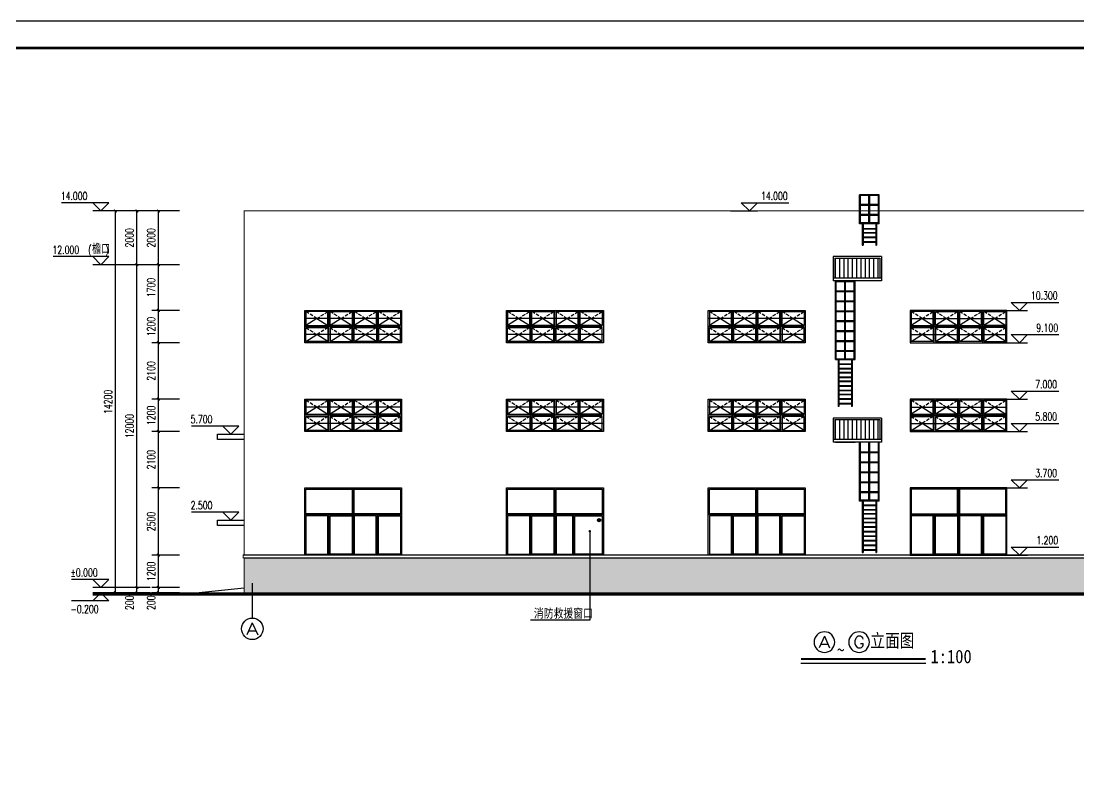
# Model space of a CAD drawing. Extents: x 4267484 to 4395158, y -674551 to -235742.
# Drawn here: x 4312088 to 4351403, y -580482 to -552198 of the extents above; entities that cross this region are included whole.
import ezdxf
from ezdxf.enums import TextEntityAlignment as Align

# ---------------------------------------------------------------- set-up
doc = ezdxf.new("R2010")
doc.units = 0
doc.header["$LTSCALE"] = 1000
doc.header["$MEASUREMENT"] = 0
doc.linetypes.add('DASH', pattern=[0.35, 0.25, -0.1])
doc.layers.get('0').update_dxf_attribs({"linetype": 'CONTINUOUS'})
doc.layers.get('Defpoints').update_dxf_attribs({"linetype": 'CONTINUOUS'})
doc.layers.add('_0', color=7, linetype='CONTINUOUS', lineweight=25)
for name, color, linetype in [('AXIS', 3, 'CONTINUOUS'), ('AXIS_TEXT', 7, 'CONTINUOUS'), ('DIM_ELEV', 3, 'CONTINUOUS'), ('DIM_LEAD', 3, 'CONTINUOUS'), ('PUB_DIM', 3, 'CONTINUOUS'), ('PUB_HATCH', 8, 'CONTINUOUS'), ('PUB_TEXT', 7, 'CONTINUOUS'), ('PUB_TITLE', 4, 'CONTINUOUS'), ('WINDOW', 4, 'CONTINUOUS'), ('图名', 15, 'CONTINUOUS'), ('填充', 251, 'CONTINUOUS'), ('爬梯', 8, 'CONTINUOUS')]:
    doc.layers.add(name, color=color, linetype=linetype)
doc.styles.add('_HZTXT', font='txt.shx', dxfattribs={"width": 0.8, "bigfont": 'HZTXT.shx'})
doc.styles.add('_TCH_AXIS', font='COMPLEX', dxfattribs={"bigfont": 'GBCBIG'})
doc.styles.add('_TCH_DIM', font='SIMPLEX', dxfattribs={"bigfont": 'GBCBIG'})
doc.styles.add('_TCH_DIM_T3', font='SIMPLEX', dxfattribs={"width": 0.705882, "bigfont": 'GBCBIG'})
doc.styles.add('COMPLEX', font='COMPLEX')
doc.styles.add('宋体', font='', dxfattribs={"width": 0.7})
doc.styles.get('宋体').set_extended_font_data('SimSun')
doc.dimstyles.new('_TCH_ARCH&&100', dxfattribs={"dimtxt": 297.5, "dimasz": 100, "dimexe": 250, "dimexo": 300, "dimgap": 126.25, "dimtad": 1, "dimdec": 0, "dimzin": 0, "dimdsep": 46, "dimtxsty": '_TCH_DIM_T3', "dimblk": 'ARCHTICK', "dimcen": 0.09, "dimclrt": 7, "dimazin": 2, "dimtfac": 1, "dimtdec": 0, "dimtix": 1, "dimtmove": 2, "dimatfit": 3, "dimfxl": 0, "dimtolj": 1, "dimtzin": 0, "dimarcsym": 0})

# ---------------------------------------------------------------- blocks, each defined once
blk = doc.blocks.new('_ArchTick')
at = {"color": 0, "linetype": 'ByBlock', "const_width": 0.4}
blk.add_lwpolyline([(-0.5, -0.5), (0.5, 0.5)], dxfattribs=at)
blk = doc.blocks.new('*D277')
at = {"layer": 'Defpoints', "color": 0}
for p in [(4317191, -559254), (4318278, -559254), (4318278, -561254)]:
    blk.add_point(p, dxfattribs=at)
at = {"layer": 'PUB_DIM', "color": 0, "lineweight": -2}
for p, q in [((4317978, -559254), (4316941, -559254)), ((4317191, -561254), (4317191, -559254)), ((4317978, -561254), (4316941, -561254))]:
    blk.add_line(p, q, dxfattribs=at)
at = {"layer": 'PUB_DIM', "color": 0, "lineweight": -2, "xscale": 100, "yscale": 100, "zscale": 100}
for p, rotation in [((4317191, -559254), 90), ((4317191, -561254), 270)]:
    blk.add_blockref('_ArchTick', p, dxfattribs=dict(at, rotation=rotation))
at = {"layer": 'PUB_DIM', "color": 7, "insert": (4316916, -560254), "char_height": 297.5, "attachment_point": 5, "rotation": 90, "style": '_TCH_DIM_T3'}
blk.add_mtext('\\A1;2000', dxfattribs=at)
blk = doc.blocks.new('*D278')
at = {"layer": 'Defpoints', "color": 0}
for p in [(4317191, -561254), (4318278, -561254), (4318278, -562954)]:
    blk.add_point(p, dxfattribs=at)
at = {"layer": 'PUB_DIM', "color": 0, "lineweight": -2}
for p, q in [((4317978, -561254), (4316941, -561254)), ((4317191, -562954), (4317191, -561254)), ((4317978, -562954), (4316941, -562954))]:
    blk.add_line(p, q, dxfattribs=at)
at = {"layer": 'PUB_DIM', "color": 0, "lineweight": -2, "xscale": 100, "yscale": 100, "zscale": 100}
for p, rotation in [((4317191, -561254), 90), ((4317191, -562954), 270)]:
    blk.add_blockref('_ArchTick', p, dxfattribs=dict(at, rotation=rotation))
at = {"layer": 'PUB_DIM', "color": 7, "insert": (4316916, -562104), "char_height": 297.5, "attachment_point": 5, "rotation": 90, "style": '_TCH_DIM_T3'}
blk.add_mtext('\\A1;1700', dxfattribs=at)
blk = doc.blocks.new('*D279')
at = {"layer": 'Defpoints', "color": 0}
for p in [(4317191, -562954), (4318278, -562954), (4318278, -564154)]:
    blk.add_point(p, dxfattribs=at)
at = {"layer": 'PUB_DIM', "color": 0, "lineweight": -2}
for p, q in [((4317978, -562954), (4316941, -562954)), ((4317191, -564154), (4317191, -562954)), ((4317978, -564154), (4316941, -564154))]:
    blk.add_line(p, q, dxfattribs=at)
at = {"layer": 'PUB_DIM', "color": 0, "lineweight": -2, "xscale": 100, "yscale": 100, "zscale": 100}
for p, rotation in [((4317191, -562954), 90), ((4317191, -564154), 270)]:
    blk.add_blockref('_ArchTick', p, dxfattribs=dict(at, rotation=rotation))
at = {"layer": 'PUB_DIM', "color": 7, "insert": (4316916, -563554), "char_height": 297.5, "attachment_point": 5, "rotation": 90, "style": '_TCH_DIM_T3'}
blk.add_mtext('\\A1;1200', dxfattribs=at)
blk = doc.blocks.new('*D280')
at = {"layer": 'Defpoints', "color": 0}
for p in [(4317191, -564154), (4318278, -564154), (4318278, -566254)]:
    blk.add_point(p, dxfattribs=at)
at = {"layer": 'PUB_DIM', "color": 0, "lineweight": -2}
for p, q in [((4317978, -564154), (4316941, -564154)), ((4317191, -566254), (4317191, -564154)), ((4317978, -566254), (4316941, -566254))]:
    blk.add_line(p, q, dxfattribs=at)
at = {"layer": 'PUB_DIM', "color": 0, "lineweight": -2, "xscale": 100, "yscale": 100, "zscale": 100}
for p, rotation in [((4317191, -564154), 90), ((4317191, -566254), 270)]:
    blk.add_blockref('_ArchTick', p, dxfattribs=dict(at, rotation=rotation))
at = {"layer": 'PUB_DIM', "color": 7, "insert": (4316916, -565204), "char_height": 297.5, "attachment_point": 5, "rotation": 90, "style": '_TCH_DIM_T3'}
blk.add_mtext('\\A1;2100', dxfattribs=at)
blk = doc.blocks.new('*D281')
at = {"layer": 'Defpoints', "color": 0}
for p in [(4317191, -566254), (4318278, -566254), (4318278, -567454)]:
    blk.add_point(p, dxfattribs=at)
at = {"layer": 'PUB_DIM', "color": 0, "lineweight": -2}
for p, q in [((4317978, -566254), (4316941, -566254)), ((4317191, -567454), (4317191, -566254)), ((4317978, -567454), (4316941, -567454))]:
    blk.add_line(p, q, dxfattribs=at)
at = {"layer": 'PUB_DIM', "color": 0, "lineweight": -2, "xscale": 100, "yscale": 100, "zscale": 100}
for p, rotation in [((4317191, -566254), 90), ((4317191, -567454), 270)]:
    blk.add_blockref('_ArchTick', p, dxfattribs=dict(at, rotation=rotation))
at = {"layer": 'PUB_DIM', "color": 7, "insert": (4316916, -566854), "char_height": 297.5, "attachment_point": 5, "rotation": 90, "style": '_TCH_DIM_T3'}
blk.add_mtext('\\A1;1200', dxfattribs=at)
blk = doc.blocks.new('*D282')
at = {"layer": 'Defpoints', "color": 0}
for p in [(4317191, -567454), (4318278, -567454), (4318278, -569554)]:
    blk.add_point(p, dxfattribs=at)
at = {"layer": 'PUB_DIM', "color": 0, "lineweight": -2}
for p, q in [((4317978, -567454), (4316941, -567454)), ((4317191, -569554), (4317191, -567454)), ((4317978, -569554), (4316941, -569554))]:
    blk.add_line(p, q, dxfattribs=at)
at = {"layer": 'PUB_DIM', "color": 0, "lineweight": -2, "xscale": 100, "yscale": 100, "zscale": 100}
for p, rotation in [((4317191, -567454), 90), ((4317191, -569554), 270)]:
    blk.add_blockref('_ArchTick', p, dxfattribs=dict(at, rotation=rotation))
at = {"layer": 'PUB_DIM', "color": 7, "insert": (4316916, -568504), "char_height": 297.5, "attachment_point": 5, "rotation": 90, "style": '_TCH_DIM_T3'}
blk.add_mtext('\\A1;2100', dxfattribs=at)
blk = doc.blocks.new('*D283')
at = {"layer": 'Defpoints', "color": 0}
for p in [(4317191, -569554), (4318278, -569554), (4318278, -572054)]:
    blk.add_point(p, dxfattribs=at)
at = {"layer": 'PUB_DIM', "color": 0, "lineweight": -2}
for p, q in [((4317978, -569554), (4316941, -569554)), ((4317191, -572054), (4317191, -569554)), ((4317978, -572054), (4316941, -572054))]:
    blk.add_line(p, q, dxfattribs=at)
at = {"layer": 'PUB_DIM', "color": 0, "lineweight": -2, "xscale": 100, "yscale": 100, "zscale": 100}
for p, rotation in [((4317191, -569554), 90), ((4317191, -572054), 270)]:
    blk.add_blockref('_ArchTick', p, dxfattribs=dict(at, rotation=rotation))
at = {"layer": 'PUB_DIM', "color": 7, "insert": (4316916, -570804), "char_height": 297.5, "attachment_point": 5, "rotation": 90, "style": '_TCH_DIM_T3'}
blk.add_mtext('\\A1;2500', dxfattribs=at)
blk = doc.blocks.new('*D284')
at = {"layer": 'Defpoints', "color": 0}
for p in [(4317191, -572054), (4318278, -572054), (4318278, -573254)]:
    blk.add_point(p, dxfattribs=at)
at = {"layer": 'PUB_DIM', "color": 0, "lineweight": -2}
for p, q in [((4317978, -572054), (4316941, -572054)), ((4317191, -573254), (4317191, -572054)), ((4317978, -573254), (4316941, -573254))]:
    blk.add_line(p, q, dxfattribs=at)
at = {"layer": 'PUB_DIM', "color": 0, "lineweight": -2, "xscale": 100, "yscale": 100, "zscale": 100}
for p, rotation in [((4317191, -572054), 90), ((4317191, -573254), 270)]:
    blk.add_blockref('_ArchTick', p, dxfattribs=dict(at, rotation=rotation))
at = {"layer": 'PUB_DIM', "color": 7, "insert": (4316916, -572654), "char_height": 297.5, "attachment_point": 5, "rotation": 90, "style": '_TCH_DIM_T3'}
blk.add_mtext('\\A1;1200', dxfattribs=at)
blk = doc.blocks.new('*D285')
at = {"layer": 'Defpoints', "color": 0}
for p in [(4317191, -573254), (4318278, -573254), (4318278, -573454)]:
    blk.add_point(p, dxfattribs=at)
at = {"layer": 'PUB_DIM', "color": 0, "lineweight": -2}
for p, q in [((4317191, -573254), (4317191, -573154)), ((4317978, -573254), (4316941, -573254)), ((4317978, -573454), (4316941, -573454)), ((4317191, -573454), (4317191, -573254)), ((4317191, -573454), (4317191, -573554))]:
    blk.add_line(p, q, dxfattribs=at)
at = {"layer": 'PUB_DIM', "color": 0, "lineweight": -2, "xscale": 100, "yscale": 100, "zscale": 100}
for p, rotation in [((4317191, -573254), 270), ((4317191, -573454), 90)]:
    blk.add_blockref('_ArchTick', p, dxfattribs=dict(at, rotation=rotation))
at = {"layer": 'PUB_DIM', "color": 7, "insert": (4316916, -573824), "char_height": 297.5, "attachment_point": 5, "rotation": 90, "style": '_TCH_DIM_T3'}
blk.add_mtext('\\A1;200', dxfattribs=at)
blk = doc.blocks.new('*D286')
at = {"layer": 'Defpoints', "color": 0}
for p in [(4315591, -559254), (4317178, -559254), (4317178, -573454)]:
    blk.add_point(p, dxfattribs=at)
at = {"layer": 'PUB_DIM', "color": 0, "lineweight": -2}
for p, q in [((4316878, -559254), (4315341, -559254)), ((4315591, -573454), (4315591, -559254)), ((4316878, -573454), (4315341, -573454))]:
    blk.add_line(p, q, dxfattribs=at)
at = {"layer": 'PUB_DIM', "color": 0, "lineweight": -2, "xscale": 100, "yscale": 100, "zscale": 100}
for p, rotation in [((4315591, -559254), 90), ((4315591, -573454), 270)]:
    blk.add_blockref('_ArchTick', p, dxfattribs=dict(at, rotation=rotation))
at = {"layer": 'PUB_DIM', "color": 7, "insert": (4315316, -566354), "char_height": 297.5, "attachment_point": 5, "rotation": 90, "style": '_TCH_DIM_T3'}
blk.add_mtext('\\A1;14200', dxfattribs=at)
blk = doc.blocks.new('*D287')
at = {"layer": 'Defpoints', "color": 0}
for p in [(4316391, -559254), (4317178, -559254), (4317178, -561254)]:
    blk.add_point(p, dxfattribs=at)
at = {"layer": 'PUB_DIM', "color": 0, "lineweight": -2}
for p, q in [((4316878, -559254), (4316141, -559254)), ((4316391, -561254), (4316391, -559254)), ((4316878, -561254), (4316141, -561254))]:
    blk.add_line(p, q, dxfattribs=at)
at = {"layer": 'PUB_DIM', "color": 0, "lineweight": -2, "xscale": 100, "yscale": 100, "zscale": 100}
for p, rotation in [((4316391, -559254), 90), ((4316391, -561254), 270)]:
    blk.add_blockref('_ArchTick', p, dxfattribs=dict(at, rotation=rotation))
at = {"layer": 'PUB_DIM', "color": 7, "insert": (4316116, -560254), "char_height": 297.5, "attachment_point": 5, "rotation": 90, "style": '_TCH_DIM_T3'}
blk.add_mtext('\\A1;2000', dxfattribs=at)
blk = doc.blocks.new('*D288')
at = {"layer": 'Defpoints', "color": 0}
for p in [(4316391, -561254), (4317178, -561254), (4317178, -573254)]:
    blk.add_point(p, dxfattribs=at)
at = {"layer": 'PUB_DIM', "color": 0, "lineweight": -2}
for p, q in [((4316878, -561254), (4316141, -561254)), ((4316391, -573254), (4316391, -561254)), ((4316878, -573254), (4316141, -573254))]:
    blk.add_line(p, q, dxfattribs=at)
at = {"layer": 'PUB_DIM', "color": 0, "lineweight": -2, "xscale": 100, "yscale": 100, "zscale": 100}
for p, rotation in [((4316391, -561254), 90), ((4316391, -573254), 270)]:
    blk.add_blockref('_ArchTick', p, dxfattribs=dict(at, rotation=rotation))
at = {"layer": 'PUB_DIM', "color": 7, "insert": (4316116, -567254), "char_height": 297.5, "attachment_point": 5, "rotation": 90, "style": '_TCH_DIM_T3'}
blk.add_mtext('\\A1;12000', dxfattribs=at)
blk = doc.blocks.new('*D289')
at = {"layer": 'Defpoints', "color": 0}
for p in [(4316391, -573254), (4317178, -573254), (4317178, -573454)]:
    blk.add_point(p, dxfattribs=at)
at = {"layer": 'PUB_DIM', "color": 0, "lineweight": -2}
for p, q in [((4316391, -573254), (4316391, -573154)), ((4316878, -573254), (4316141, -573254)), ((4316878, -573454), (4316141, -573454)), ((4316391, -573454), (4316391, -573254)), ((4316391, -573454), (4316391, -573554))]:
    blk.add_line(p, q, dxfattribs=at)
at = {"layer": 'PUB_DIM', "color": 0, "lineweight": -2, "xscale": 100, "yscale": 100, "zscale": 100}
for p, rotation in [((4316391, -573254), 270), ((4316391, -573454), 90)]:
    blk.add_blockref('_ArchTick', p, dxfattribs=dict(at, rotation=rotation))
at = {"layer": 'PUB_DIM', "color": 7, "insert": (4316116, -573824), "char_height": 297.5, "attachment_point": 5, "rotation": 90, "style": '_TCH_DIM_T3'}
blk.add_mtext('\\A1;200', dxfattribs=at)
blk = doc.blocks.new('C-3015')
at = {"layer": 'PUB_HATCH', "linetype": 'DASH', "ltscale": 0.5}
for p, q in [((733687, 126065), (733277, 126325)), ((733687, 126065), (734097, 126325)), ((734587, 126065), (734177, 126325)), ((734587, 126065), (734997, 126325)), ((735487, 126065), (735077, 126325)), ((735487, 126065), (735897, 126325)), ((736387, 126065), (735977, 126325)), ((736387, 126065), (736797, 126325)), ((733277, 125725), (733687, 125465)), ((734097, 125725), (733687, 125465)), ((734177, 125725), (734587, 125465)), ((734997, 125725), (734587, 125465)), ((735077, 125725), (735487, 125465)), ((735897, 125725), (735487, 125465)), ((735977, 125725), (736387, 125465)), ((736797, 125725), (736387, 125465))]:
    blk.add_line(p, q, dxfattribs=at)
at = {"layer": 'PUB_HATCH'}
for p, q in [((736837, 126065), (733237, 126065)), ((733687, 126065), (733277, 125805)), ((733687, 126065), (734097, 125805)), ((734587, 126065), (734177, 125805)), ((734587, 126065), (734997, 125805)), ((735487, 126065), (735077, 125805)), ((735487, 126065), (735897, 125805)), ((736387, 126065), (735977, 125805)), ((736387, 126065), (736797, 125805)), ((736837, 125465), (733237, 125465)), ((733277, 125205), (733687, 125465)), ((734097, 125205), (733687, 125465)), ((734177, 125205), (734587, 125465)), ((734997, 125205), (734587, 125465)), ((735077, 125205), (735487, 125465)), ((735897, 125205), (735487, 125465)), ((735977, 125205), (736387, 125465)), ((736797, 125205), (736387, 125465))]:
    blk.add_line(p, q, dxfattribs=at)
at = {"layer": 'WINDOW', "color": 160}
for p, q in [((734137, 125165), (734137, 126365)), ((735037, 125165), (735037, 126365)), ((735937, 125165), (735937, 126365)), ((736797, 125765), (733237, 125765))]:
    blk.add_line(p, q, dxfattribs=at)
for points in [[(733237, 126365), (736837, 126365), (736837, 125165), (733237, 125165)], [(734097, 126325), (733277, 126325), (733277, 125805), (734097, 125805)], [(734177, 126325), (734997, 126325), (734997, 125805), (734177, 125805)], [(735897, 126325), (735077, 126325), (735077, 125805), (735897, 125805)], [(735977, 126325), (736797, 126325), (736797, 125805), (735977, 125805)], [(734097, 125205), (733277, 125205), (733277, 125725), (734097, 125725)], [(734177, 125205), (734997, 125205), (734997, 125725), (734177, 125725)], [(735897, 125205), (735077, 125205), (735077, 125725), (735897, 125725)], [(735977, 125205), (736797, 125205), (736797, 125725), (735977, 125725)]]:
    blk.add_lwpolyline(points, close=True, dxfattribs=at)
blk = doc.blocks.new('_AXISO')
blk.add_circle((0, 0), 0.5)
at = {"layer": 'AXIS_TEXT', "style": 'COMPLEX', "width": 1.041667}
blk.add_attdef('A', text='', height=0.56, dxfattribs=at).set_placement((-0.25, -0.28), (0.25, -0.28), align=Align.FIT)

msp = doc.modelspace()

# ---------------------------------------------------------------- hatches: boundary and pattern name
at = {"layer": '_0'}
msp.add_hatch(color=0, dxfattribs=at).paths.add_polyline_path([(4333519.8, -570753, -1), (4333619.8, -570753, -1)])
at = {"layer": '填充', "linetype": 'ByBlock', "lineweight": 100}
h = msp.add_hatch(dxfattribs=at)
h.set_pattern_fill('AR-B816C', color=256, scale=200)
h.set_pattern_definition([(0, (-6673996.94, 390267.75), (245.692378, 245.692378), [479.867928, -11.51682]), (0, (-6674242.63, 390279.27), (245.692378, 245.692378), [479.867928, -11.51682]), (90, (-6673996.94, 390267.75), (-245.692378, 245.692378), [-257.20918, 234.175548]), (90, (-6674008.45, 390267.75), (-245.692378, 245.692378), [-257.20918, 234.175548])])
h.paths.add_polyline_path([(4320380, -572154.2), (4320380, -573454.2), (4365880, -573454.2), (4365880, -572154.2)])
at = {"layer": '爬梯'}
h = msp.add_hatch(dxfattribs=at)
h.set_pattern_fill('ANSI31', color=256, scale=100, angle=45, style=0)
h.set_pattern_definition([(90, (4253615.62, -534894.23), (158.75, 1e-14), [])])
h.paths.add_polyline_path([(4342327.9, -561014.2), (4342327.9, -561754.2), (4344007.9, -561754.2), (4344007.9, -561014.2)])
h = msp.add_hatch(dxfattribs=at)
h.set_pattern_fill('ANSI31', color=256, scale=100, angle=45, style=0)
h.set_pattern_definition([(90, (4253615.62, -540894.23), (158.75, 1e-14), [])])
h.paths.add_polyline_path([(4342327.9, -567014.2), (4342327.9, -567754.2), (4344007.9, -567754.2), (4344007.9, -567014.2)])

# ---------------------------------------------------------------- linework, layer by layer
for points in [[(4320380, -567754.2), (4319380, -567754.2), (4319380, -567554.2), (4320380, -567554.2)], [(4320380, -570954.2), (4319380, -570954.2), (4319380, -570754.2), (4320380, -570754.2)]]:
    msp.add_lwpolyline(points)
at = {"layer": '_0', "color": 0}
for p, q in [((4365980, -572054.2), (4320340, -572054.2)), ((4320380, -572154.2), (4365880, -572154.2)), ((4314752, -573454.2), (4371608, -573454.2)), ((4318580, -573454.2), (4320380, -573264.7))]:
    msp.add_line(p, q, dxfattribs=at)
for points, const_width in [([(4320380, -573454.2), (4320380, -572154.2), (4320340, -572154.2), (4320340, -572054.2), (4320380, -572054.2), (4320380, -559254.2), (4365980, -559253.7), (4365980, -572054.2), (4366020, -572054.2), (4366020, -572154.2), (4365880, -572154.2), (4365880, -573454.2)], 40), ([(4314752, -573504.2), (4371608, -573504.2)], 100)]:
    msp.add_lwpolyline(points, dxfattribs=dict(at, const_width=const_width))
for radius in [60, 50]:
    msp.add_circle((4333569.8, -570753), radius, dxfattribs=at)
at = {"layer": 'AXIS'}
for p, q in [((4333225.9, -571166.9), (4333225.9, -574475.9)), ((4333225.9, -574475.9), (4331021.4, -574475.9))]:
    msp.add_line(p, q, dxfattribs=at)
at = {"layer": 'AXIS', "color": 0}
msp.add_line((4320680, -573097.2), (4320680, -574391.4), dxfattribs=at)
msp.add_circle((4320680, -574791.4), 400, dxfattribs=at)
at = {"layer": 'DIM_ELEV'}
for p, q in [((4315352, -558951.7), (4313590.1, -558951.7)), ((4315052, -559251.7), (4314752, -558951.7)), ((4315052, -559251.7), (4315352, -558951.7)), ((4339157, -559251.7), (4338857, -558951.7)), ((4338857, -558951.7), (4340618.9, -558951.7)), ((4339157, -559251.7), (4339457, -558951.7)), ((4315752, -559251.7), (4314752, -559251.7)), ((4338457, -559251.7), (4339457, -559251.7)), ((4315352, -560954.2), (4313283, -560954.2)), ((4315052, -561254.2), (4314752, -560954.2)), ((4315052, -561254.2), (4315352, -560954.2)), ((4315752, -561254.2), (4314752, -561254.2)), ((4348491.2, -562954.1), (4349491.2, -562954.1)), ((4349191.2, -562954.1), (4348891.2, -562654.1)), ((4348891.2, -562654.1), (4350653.1, -562654.1)), ((4349191.2, -562954.1), (4349491.2, -562654.1)), ((4348491.2, -564154.1), (4349491.2, -564154.1)), ((4349191.2, -564154.1), (4348891.2, -563854.1)), ((4348891.2, -563854.1), (4350653.1, -563854.1)), ((4349191.2, -564154.1), (4349491.2, -563854.1)), ((4349191.2, -566254.1), (4348891.2, -565954.1)), ((4348891.2, -565954.1), (4350653.1, -565954.1)), ((4349191.2, -566254.1), (4349491.2, -565954.1)), ((4348491.2, -566254.1), (4349491.2, -566254.1)), ((4320180, -567254.2), (4318418.2, -567254.2)), ((4319880, -567554.2), (4319580, -567254.2)), ((4319880, -567554.2), (4320180, -567254.2)), ((4349191.2, -567454.1), (4348891.2, -567154.1)), ((4348891.2, -567154.1), (4350653.1, -567154.1)), ((4349191.2, -567454.1), (4349491.2, -567154.1)), ((4348491.2, -567454.1), (4349491.2, -567454.1)), ((4349191.2, -569554.1), (4348891.2, -569254.1)), ((4348891.2, -569254.1), (4350653.1, -569254.1)), ((4349191.2, -569554.1), (4349491.2, -569254.1)), ((4348491.2, -569554.1), (4349491.2, -569554.1)), ((4320180, -570454.2), (4318418.2, -570454.2)), ((4319880, -570754.2), (4319580, -570454.2)), ((4319880, -570754.2), (4320180, -570454.2)), ((4349191.2, -572054.1), (4348891.2, -571754.1)), ((4348891.2, -571754.1), (4350653.1, -571754.1)), ((4349191.2, -572054.1), (4349491.2, -571754.1)), ((4348491.2, -572054.1), (4349491.2, -572054.1)), ((4315352, -572954.2), (4313953.1, -572954.2)), ((4315052, -573254.2), (4314752, -572954.2)), ((4315052, -573254.2), (4315352, -572954.2)), ((4316180.6, -573254.2), (4314752, -573254.2)), ((4315052, -573454.2), (4314752, -573754.2)), ((4315752, -573454.2), (4314752, -573454.2)), ((4315052, -573454.2), (4315352, -573754.2)), ((4315352, -573754.2), (4313953.1, -573754.2))]:
    msp.add_line(p, q, dxfattribs=at)
at = {"layer": 'DIM_LEAD', "const_width": 48}
msp.add_lwpolyline([(4333225.9, -571190.9, -1), (4333225.9, -571142.9, -1)], format="xyb", close=True, dxfattribs=at)
at = {"layer": 'PUB_DIM'}
for p, q in [((4317678.5, -559253.7), (4314752, -559253.7)), ((4317678.5, -561254.2), (4314752, -561254.2))]:
    msp.add_line(p, q, dxfattribs=at)
at = {"layer": 'PUB_TITLE', "color": 4}
msp.add_lwpolyline([(4301057.7, -611597.6), (4385157.7, -611597.6), (4385157.7, -552197.6), (4301057.7, -552197.6)], close=True, dxfattribs=at)
at = {"layer": 'PUB_TITLE', "color": 4, "const_width": 100}
msp.add_lwpolyline([(4303557.7, -610597.6), (4384157.7, -610597.6), (4384157.7, -553197.6), (4303557.7, -553197.6)], close=True, dxfattribs=at)
at = {"layer": 'WINDOW', "color": 160}
for p, q in [((4324430, -570554.2), (4322630, -570554.2)), ((4323530, -572054.2), (4323530, -570554.2)), ((4326230, -570554.2), (4324430, -570554.2)), ((4325330, -572054.2), (4325330, -570554.2)), ((4331930, -570554.2), (4330130, -570554.2)), ((4331030, -572054.2), (4331030, -570554.2)), ((4333730, -570554.2), (4331930, -570554.2)), ((4332630, -572054.2), (4332630, -570554.2)), ((4339430, -570554.2), (4337630, -570554.2)), ((4338530, -572054.2), (4338530, -570554.2)), ((4341230, -570554.2), (4339430, -570554.2)), ((4340330, -572054.2), (4340330, -570554.2)), ((4345130, -570554.2), (4346930, -570554.2)), ((4346030, -572054.2), (4346030, -570554.2)), ((4346930, -570554.2), (4348730, -570554.2)), ((4347830, -572054.2), (4347830, -570554.2))]:
    msp.add_line(p, q, dxfattribs=at)
for points in [[(4322630, -569554.2), (4324430, -569554.2), (4324430, -572054.2), (4322630, -572054.2)], [(4322670, -569594.2), (4324390, -569594.2), (4324390, -570514.2), (4322670, -570514.2)], [(4324430, -569554.2), (4326230, -569554.2), (4326230, -572054.2), (4324430, -572054.2)], [(4324470, -569594.2), (4326190, -569594.2), (4326190, -570514.2), (4324470, -570514.2)], [(4330130, -569554.2), (4331930, -569554.2), (4331930, -572054.2), (4330130, -572054.2)], [(4330170, -569594.2), (4331890, -569594.2), (4331890, -570514.2), (4330170, -570514.2)], [(4331930, -569554.2), (4333730, -569554.2), (4333730, -572054.2), (4331930, -572054.2)], [(4331970, -569594.2), (4333690, -569594.2), (4333690, -570514.2), (4331970, -570514.2)], [(4337630, -569554.2), (4339430, -569554.2), (4339430, -572054.2), (4337630, -572054.2)], [(4337670, -569594.2), (4339390, -569594.2), (4339390, -570514.2), (4337670, -570514.2)], [(4339430, -569554.2), (4341230, -569554.2), (4341230, -572054.2), (4339430, -572054.2)], [(4339470, -569594.2), (4341190, -569594.2), (4341190, -570514.2), (4339470, -570514.2)], [(4346930, -569554.2), (4345130, -569554.2), (4345130, -572054.2), (4346930, -572054.2)], [(4346890, -569594.2), (4345170, -569594.2), (4345170, -570514.2), (4346890, -570514.2)], [(4348730, -569554.2), (4346930, -569554.2), (4346930, -572054.2), (4348730, -572054.2)], [(4348690, -569594.2), (4346970, -569594.2), (4346970, -570514.2), (4348690, -570514.2)], [(4323490, -570594.2), (4322670, -570594.2), (4322670, -572014.2), (4323490, -572014.2)], [(4323570, -570594.2), (4324390, -570594.2), (4324390, -572014.2), (4323570, -572014.2)], [(4325290, -570594.2), (4324470, -570594.2), (4324470, -572014.2), (4325290, -572014.2)], [(4325370, -570594.2), (4326190, -570594.2), (4326190, -572014.2), (4325370, -572014.2)], [(4330990, -570594.2), (4330170, -570594.2), (4330170, -572014.2), (4330990, -572014.2)], [(4331070, -570594.2), (4331890, -570594.2), (4331890, -572014.2), (4331070, -572014.2)], [(4332590, -570594.2), (4331970, -570594.2), (4331970, -572014.2), (4332590, -572014.2)], [(4332670, -570594.2), (4333690, -570594.2), (4333690, -572014.2), (4332670, -572014.2)], [(4338490, -570594.2), (4337670, -570594.2), (4337670, -572014.2), (4338490, -572014.2)], [(4338570, -570594.2), (4339390, -570594.2), (4339390, -572014.2), (4338570, -572014.2)], [(4340290, -570594.2), (4339470, -570594.2), (4339470, -572014.2), (4340290, -572014.2)], [(4340370, -570594.2), (4341190, -570594.2), (4341190, -572014.2), (4340370, -572014.2)], [(4345990, -570594.2), (4345170, -570594.2), (4345170, -572014.2), (4345990, -572014.2)], [(4346070, -570594.2), (4346890, -570594.2), (4346890, -572014.2), (4346070, -572014.2)], [(4347790, -570594.2), (4346970, -570594.2), (4346970, -572014.2), (4347790, -572014.2)], [(4347870, -570594.2), (4348690, -570594.2), (4348690, -572014.2), (4347870, -572014.2)]]:
    msp.add_lwpolyline(points, close=True, dxfattribs=at)
at = {"layer": '图名'}
msp.add_line((4341063.2, -576073.9), (4345719.9, -576073.9), dxfattribs=at)
at = {"layer": '图名', "const_width": 84}
msp.add_lwpolyline([(4341075, -575914.1), (4345708.1, -575914.1)], dxfattribs=at)
at = {"layer": '爬梯'}
for p, q in [((4343982.9, -558650.2), (4343252.9, -558650.2)), ((4343252.9, -559730.2), (4343252.9, -558650.2)), ((4343982.9, -559730.2), (4343982.9, -558650.2)), ((4343982.9, -558680.2), (4343252.9, -558680.2)), ((4343982.9, -559020.2), (4343252.9, -559020.2)), ((4343982.9, -559050.2), (4343252.9, -559050.2)), ((4343282.9, -559020.2), (4343282.9, -558680.2)), ((4343282.9, -559390.2), (4343282.9, -559050.2)), ((4343602.9, -559020.2), (4343602.9, -558680.2)), ((4343602.9, -559390.2), (4343602.9, -559050.2)), ((4343632.9, -559020.2), (4343632.9, -558680.2)), ((4343632.9, -559390.2), (4343632.9, -559050.2)), ((4343952.9, -559020.2), (4343952.9, -558680.2)), ((4343952.9, -559390.2), (4343952.9, -559050.2)), ((4343982.9, -559390.2), (4343252.9, -559390.2)), ((4343982.9, -559420.2), (4343252.9, -559420.2)), ((4343282.9, -559700.2), (4343282.9, -559420.2)), ((4343602.9, -559700.2), (4343602.9, -559420.2)), ((4343632.9, -559700.2), (4343632.9, -559420.2)), ((4343952.9, -559700.2), (4343952.9, -559420.2)), ((4343982.9, -559700.2), (4343252.9, -559700.2)), ((4343982.9, -559730.2), (4343252.9, -559730.2)), ((4343352.9, -559730.2), (4343352.9, -560528.7)), ((4343382.9, -559730.2), (4343382.9, -560528.7)), ((4343852.9, -559730.2), (4343852.9, -560528.7)), ((4343882.9, -559730.2), (4343882.9, -560528.7)), ((4343852.9, -559914.2), (4343382.9, -559914.2)), ((4343852.9, -559934.2), (4343382.9, -559934.2)), ((4343852.9, -560064.2), (4343382.9, -560064.2)), ((4343852.9, -560084.2), (4343382.9, -560084.2)), ((4343852.9, -560234.2), (4343382.9, -560234.2)), ((4343352.9, -560528.7, -45.6), (4343382.9, -560528.7, -45.6)), ((4343852.9, -560254.2), (4343382.9, -560254.2)), ((4343852.9, -560404.2), (4343382.9, -560404.2)), ((4343852.9, -560424.2), (4343382.9, -560424.2)), ((4343852.9, -560528.7, -45.6), (4343882.9, -560528.7, -45.6)), ((4342267.9, -560954.2), (4342267.9, -561854.2)), ((4344067.9, -560954.2), (4342267.9, -560954.2)), ((4342327.9, -561014.2), (4344007.9, -561014.2)), ((4342327.9, -561014.2), (4342327.9, -561754.2)), ((4344007.9, -561014.2), (4344007.9, -561754.2)), ((4344067.9, -560954.2), (4344067.9, -561854.2)), ((4344067.9, -561754.2), (4342267.9, -561754.2)), ((4344067.9, -561754.2), (4342267.9, -561754.2)), ((4344067.9, -561854.2), (4342267.9, -561854.2)), ((4342352.9, -561854.2), (4343082.9, -561854.2)), ((4342352.9, -561854.2), (4343082.9, -561854.2)), ((4342352.9, -564784.2), (4342352.9, -561854.2)), ((4342352.9, -561884.2), (4343082.9, -561884.2)), ((4342382.9, -562224.2), (4342382.9, -561884.2)), ((4342702.9, -562224.2), (4342702.9, -561884.2)), ((4342732.9, -562224.2), (4342732.9, -561884.2)), ((4343052.9, -562224.2), (4343052.9, -561884.2)), ((4343082.9, -564784.2), (4343082.9, -561854.2)), ((4343982.9, -561854.2), (4343252.9, -561854.2)), ((4342352.9, -562224.2), (4343082.9, -562224.2)), ((4342352.9, -562254.2), (4343082.9, -562254.2)), ((4342352.9, -562594.2), (4343082.9, -562594.2)), ((4342382.9, -562594.2), (4342382.9, -562254.2)), ((4342702.9, -562594.2), (4342702.9, -562254.2)), ((4342732.9, -562594.2), (4342732.9, -562254.2)), ((4343052.9, -562594.2), (4343052.9, -562254.2)), ((4342352.9, -562624.2), (4343082.9, -562624.2)), ((4342352.9, -562964.2), (4343082.9, -562964.2)), ((4342352.9, -562994.2), (4343082.9, -562994.2)), ((4342382.9, -562964.2), (4342382.9, -562624.2)), ((4342382.9, -563334.2), (4342382.9, -562994.2)), ((4342702.9, -562964.2), (4342702.9, -562624.2)), ((4342702.9, -563334.2), (4342702.9, -562994.2)), ((4342732.9, -562964.2), (4342732.9, -562624.2)), ((4342732.9, -563334.2), (4342732.9, -562994.2)), ((4343052.9, -562964.2), (4343052.9, -562624.2)), ((4343052.9, -563334.2), (4343052.9, -562994.2)), ((4342352.9, -563334.2), (4343082.9, -563334.2)), ((4342352.9, -563364.2), (4343082.9, -563364.2)), ((4342382.9, -563704.2), (4342382.9, -563364.2)), ((4342702.9, -563704.2), (4342702.9, -563364.2)), ((4342732.9, -563704.2), (4342732.9, -563364.2)), ((4343052.9, -563704.2), (4343052.9, -563364.2)), ((4342352.9, -563704.2), (4343082.9, -563704.2)), ((4342352.9, -563734.2), (4343082.9, -563734.2)), ((4342382.9, -564074.2), (4342382.9, -563734.2)), ((4342702.9, -564074.2), (4342702.9, -563734.2)), ((4342732.9, -564074.2), (4342732.9, -563734.2)), ((4343052.9, -564074.2), (4343052.9, -563734.2)), ((4342352.9, -564074.2), (4343082.9, -564074.2)), ((4342352.9, -564104.2), (4343082.9, -564104.2)), ((4342382.9, -564444.2), (4342382.9, -564104.2)), ((4342702.9, -564444.2), (4342702.9, -564104.2)), ((4342732.9, -564444.2), (4342732.9, -564104.2)), ((4343052.9, -564444.2), (4343052.9, -564104.2)), ((4342352.9, -564444.2), (4343082.9, -564444.2)), ((4342352.9, -564474.2), (4343082.9, -564474.2)), ((4342382.9, -564754.2), (4342382.9, -564474.2)), ((4342702.9, -564754.2), (4342702.9, -564474.2)), ((4342732.9, -564754.2), (4342732.9, -564474.2)), ((4343052.9, -564754.2), (4343052.9, -564474.2)), ((4342352.9, -564754.2), (4343082.9, -564754.2)), ((4342352.9, -564784.2), (4343082.9, -564784.2)), ((4342452.9, -564784.2), (4342452.9, -566528.7)), ((4342482.9, -564784.2), (4342482.9, -566528.7)), ((4342482.9, -564934.2), (4342952.9, -564934.2)), ((4342482.9, -564954.2), (4342952.9, -564954.2)), ((4342952.9, -564784.2), (4342952.9, -566528.7)), ((4342982.9, -564784.2), (4342982.9, -566528.7)), ((4342482.9, -565104.2), (4342952.9, -565104.2)), ((4342482.9, -565124.2), (4342952.9, -565124.2)), ((4342482.9, -565254.2), (4342952.9, -565254.2)), ((4342482.9, -565274.2), (4342952.9, -565274.2)), ((4342482.9, -565424.2), (4342952.9, -565424.2)), ((4342482.9, -565444.2), (4342952.9, -565444.2)), ((4342482.9, -565574.2), (4342952.9, -565574.2)), ((4342482.9, -565594.2), (4342952.9, -565594.2)), ((4342482.9, -565744.2), (4342952.9, -565744.2)), ((4342482.9, -565764.2), (4342952.9, -565764.2)), ((4342482.9, -565914.2), (4342952.9, -565914.2)), ((4342482.9, -565934.2), (4342952.9, -565934.2)), ((4342482.9, -566064.2), (4342952.9, -566064.2)), ((4342482.9, -566084.2), (4342952.9, -566084.2)), ((4342482.9, -566528.7, -45.6), (4342452.9, -566528.7, -45.6)), ((4342482.9, -566234.2), (4342952.9, -566234.2)), ((4342482.9, -566254.2), (4342952.9, -566254.2)), ((4342482.9, -566404.2), (4342952.9, -566404.2)), ((4342482.9, -566424.2), (4342952.9, -566424.2)), ((4342982.9, -566528.7, -45.6), (4342952.9, -566528.7, -45.6)), ((4342267.9, -566954.2), (4342267.9, -567854.2)), ((4344067.9, -566954.2), (4342267.9, -566954.2)), ((4342327.9, -567014.2), (4344007.9, -567014.2)), ((4342327.9, -567014.2), (4342327.9, -567754.2)), ((4344007.9, -567014.2), (4344007.9, -567754.2)), ((4344067.9, -566954.2), (4344067.9, -567854.2)), ((4344067.9, -567754.2), (4342267.9, -567754.2)), ((4344067.9, -567854.2), (4342267.9, -567854.2)), ((4342352.9, -567854.2), (4343082.9, -567854.2)), ((4343982.9, -567854.2), (4343252.9, -567854.2)), ((4343252.9, -570044.2), (4343252.9, -567854.2)), ((4343282.9, -568224.2), (4343282.9, -567854.2)), ((4343602.9, -568224.2), (4343602.9, -567854.2)), ((4343632.9, -568224.2), (4343632.9, -567854.2)), ((4343952.9, -568224.2), (4343952.9, -567854.2)), ((4343982.9, -570044.2), (4343982.9, -567854.2)), ((4343982.9, -568224.2), (4343252.9, -568224.2)), ((4343982.9, -568254.2), (4343252.9, -568254.2)), ((4343282.9, -568594.2), (4343282.9, -568254.2)), ((4343602.9, -568594.2), (4343602.9, -568254.2)), ((4343632.9, -568594.2), (4343632.9, -568254.2)), ((4343952.9, -568594.2), (4343952.9, -568254.2)), ((4343982.9, -568594.2), (4343252.9, -568594.2)), ((4343982.9, -568624.2), (4343252.9, -568624.2)), ((4343282.9, -568964.2), (4343282.9, -568624.2)), ((4343602.9, -568964.2), (4343602.9, -568624.2)), ((4343632.9, -568964.2), (4343632.9, -568624.2)), ((4343952.9, -568964.2), (4343952.9, -568624.2)), ((4343982.9, -568964.2), (4343252.9, -568964.2)), ((4343982.9, -568994.2), (4343252.9, -568994.2)), ((4343282.9, -569334.2), (4343282.9, -568994.2)), ((4343602.9, -569334.2), (4343602.9, -568994.2)), ((4343632.9, -569334.2), (4343632.9, -568994.2)), ((4343952.9, -569334.2), (4343952.9, -568994.2)), ((4343982.9, -569334.2), (4343252.9, -569334.2)), ((4343982.9, -569364.2), (4343252.9, -569364.2)), ((4343282.9, -569704.2), (4343282.9, -569364.2)), ((4343602.9, -569704.2), (4343602.9, -569364.2)), ((4343632.9, -569704.2), (4343632.9, -569364.2)), ((4343952.9, -569704.2), (4343952.9, -569364.2)), ((4343982.9, -569704.2), (4343252.9, -569704.2)), ((4343982.9, -569734.2), (4343252.9, -569734.2)), ((4343982.9, -570014.2), (4343252.9, -570014.2)), ((4343982.9, -570044.2), (4343252.9, -570044.2)), ((4343282.9, -570014.2), (4343282.9, -569734.2)), ((4343352.9, -570044.2), (4343352.9, -571954.2, 45.6)), ((4343382.9, -570044.2), (4343382.9, -571954.2, 45.6)), ((4343602.9, -570014.2), (4343602.9, -569734.2)), ((4343632.9, -570014.2), (4343632.9, -569734.2)), ((4343852.9, -570044.2), (4343852.9, -571954.2, 45.6)), ((4343882.9, -570044.2), (4343882.9, -571954.2, 45.6)), ((4343952.9, -570014.2), (4343952.9, -569734.2)), ((4343852.9, -570194.2), (4343382.9, -570194.2)), ((4343852.9, -570214.2), (4343382.9, -570214.2)), ((4343852.9, -570364.2), (4343382.9, -570364.2)), ((4343852.9, -570384.2), (4343382.9, -570384.2)), ((4343852.9, -570514.2), (4343382.9, -570514.2)), ((4343852.9, -570534.2), (4343382.9, -570534.2)), ((4343852.9, -570684.2), (4343382.9, -570684.2)), ((4343852.9, -570704.2), (4343382.9, -570704.2)), ((4343852.9, -570834.2), (4343382.9, -570834.2)), ((4343852.9, -570854.2), (4343382.9, -570854.2)), ((4343852.9, -571004.2), (4343382.9, -571004.2)), ((4343852.9, -571024.2), (4343382.9, -571024.2)), ((4343852.9, -571174.2), (4343382.9, -571174.2)), ((4343852.9, -571194.2), (4343382.9, -571194.2)), ((4343852.9, -571344.2), (4343382.9, -571344.2)), ((4343852.9, -571364.2), (4343382.9, -571364.2)), ((4343852.9, -571514.2), (4343382.9, -571514.2)), ((4343852.9, -571534.2), (4343382.9, -571534.2)), ((4343352.9, -571954.2), (4343382.9, -571954.2)), ((4343852.9, -571684.2), (4343382.9, -571684.2)), ((4343852.9, -571704.2), (4343382.9, -571704.2)), ((4343852.9, -571854.2), (4343382.9, -571854.2)), ((4343852.9, -571874.2), (4343382.9, -571874.2)), ((4343852.9, -571954.2), (4343882.9, -571954.2))]:
    msp.add_line(p, q, dxfattribs=at)

# ---------------------------------------------------------------- block references
for p in [(3589393.4, -689318.8), (3596893.4, -689318.8), (3604393.4, -689318.8), (3589393.4, -692618.9), (3596893.4, -692618.9), (3604393.4, -692618.9)]:
    msp.add_blockref('C-3015', p)
at = {"xscale": -1}
for p in [(5081966.7, -689318.8), (5081966.7, -692618.9)]:
    msp.add_blockref('C-3015', p, dxfattribs=at)
at = {"layer": 'AXIS'}
ref = msp.add_blockref('_AXISO', (4341946.3, -575287.1), dxfattribs=dict(at, xscale=-768, yscale=768, zscale=768))
ref.add_attrib('A', 'A', dxfattribs={"layer": 'AXIS_TEXT', "height": 434.4, "style": '_TCH_AXIS', "width": 1.166667}).set_placement((4341729, -575504.3), (4342163.5, -575504.3), align=Align.FIT)
ref = msp.add_blockref('_AXISO', (4343234.5, -575287.1), dxfattribs=dict(at, xscale=-768, yscale=768, zscale=768))
ref.add_attrib('A', 'G', dxfattribs={"layer": 'AXIS_TEXT', "height": 434.4, "style": '_TCH_AXIS', "width": 1.166667}).set_placement((4343017.3, -575504.3), (4343451.7, -575504.3), align=Align.FIT)

# ---------------------------------------------------------------- texts
at = {"layer": 'AXIS_TEXT', "color": 0, "style": '_TCH_AXIS', "width": 1.166667}
msp.add_text('A', height=452.5, dxfattribs=at).set_placement((4320453.7, -575017.6), (4320906.3, -575017.6), align=Align.FIT)
at = {"layer": 'PUB_DIM', "style": '_HZTXT', "width": 0.8}
msp.add_text('消防救援窗口', height=365.69, dxfattribs=at).set_placement((4331145.5, -574415.7, 3517.8))
at = {"layer": 'PUB_TEXT', "style": '_TCH_DIM', "width": 0.705882}
for s, p in [('14.000', (4313560.1, -558846.7)), ('14.000', (4339588.9, -558846.7)), ('12.000', (4313253, -560849.2)), ('(', (4314583, -560849.2)), (')', (4315214.5, -560849.2)), ('10.300', (4349623.1, -562549.1)), ('9.100', (4349823.1, -563749.1)), ('7.000', (4349783.1, -565849.1)), ('5.700', (4318388.2, -567149.2)), ('5.800', (4349783.1, -567049.1)), ('3.700', (4349783.1, -569149.1)), ('2.500', (4318388.2, -570349.2)), ('1.200', (4349823.1, -571649.1)), ('%%P0.000', (4313923.1, -572849.2)), ('-0.200', (4313923.1, -574209.2))]:
    msp.add_text(s, height=297.5, dxfattribs=at).set_placement(p)
at = {"layer": 'PUB_TEXT', "style": '_TCH_DIM'}
msp.add_text('檐口', height=337.59, dxfattribs=at).set_placement((4314723, -560849.2))
at = {"layer": '图名', "style": '宋体'}
for s, width, p in [('立面图', 0.8, (4343652.7, -575481.2)), ('~', 0.8, (4342414.7, -575828.5)), ('1:100', 0.9, (4345890, -576070.8))]:
    msp.add_text(s, height=500, dxfattribs=dict(at, width=width)).set_placement(p)

# ---------------------------------------------------------------- dimensions: what is measured, and where the dimension line sits
at = {"layer": 'PUB_DIM'}
for p1, p2, distance, picture, middle in [((4317178.4896, -573454.2225), (4317178.4896, -559253.7287), 1587.7287, '*D286', (4315315.7609, -566353.9756)), ((4317178.4896, -561254.2225), (4317178.4896, -559253.7287), 787.7287, '*D287', (4316115.7609, -560253.9756)), ((4318278.4896, -561254.2225), (4318278.4896, -559253.7287), 1087.7287, '*D277', (4316915.7609, -560253.9756)), ((4317178.5, -573254.2), (4317178.5, -561254.2), 787.7, '*D288', (4316115.8, -567254.2)), ((4318278.5, -562954.1), (4318278.5, -561254.2), 1087.7, '*D278', (4316915.8, -562104.2)), ((4318278.5, -564154.1), (4318278.5, -562954.1), 1087.7, '*D279', (4316915.8, -563554.1)), ((4318278.5, -566254.2), (4318278.5, -564154.1), 1087.7, '*D280', (4316915.8, -565204.2)), ((4318278.5, -567454.3), (4318278.5, -566254.2), 1087.7, '*D281', (4316915.8, -566854.3)), ((4318278.5, -569554.3), (4318278.5, -567454.3), 1087.7, '*D282', (4316915.8, -568504.3)), ((4318278.5, -572054.2), (4318278.5, -569554.3), 1087.7, '*D283', (4316915.8, -570804.3)), ((4318278.5, -573254.2), (4318278.5, -572054.2), 1087.7, '*D284', (4316915.8, -572654.2))]:
    dim = msp.add_aligned_dim(p1=p1, p2=p2, distance=distance, dimstyle='_TCH_ARCH&&100', dxfattribs=at)
    dim.commit()
    dim.dimension.update_dxf_attribs({"geometry": picture, "text_midpoint": middle})
for base, p1, p2, picture, middle in [((4316390.8, -573254.2), (4317178.5, -573454.2), (4317178.5, -573254.2), '*D289', (4316115.8, -573824.2)), ((4317190.8, -573254.2), (4318278.5, -573454.2), (4318278.5, -573254.2), '*D285', (4316915.8, -573824.2))]:
    dim = msp.add_linear_dim(base=base, p1=p1, p2=p2, angle=90, dimstyle='_TCH_ARCH&&100', dxfattribs=at)
    dim.commit()
    dim.dimension.update_dxf_attribs({"geometry": picture, "text_midpoint": middle, "dimtype": 129})

doc.saveas('drawing.dxf')
